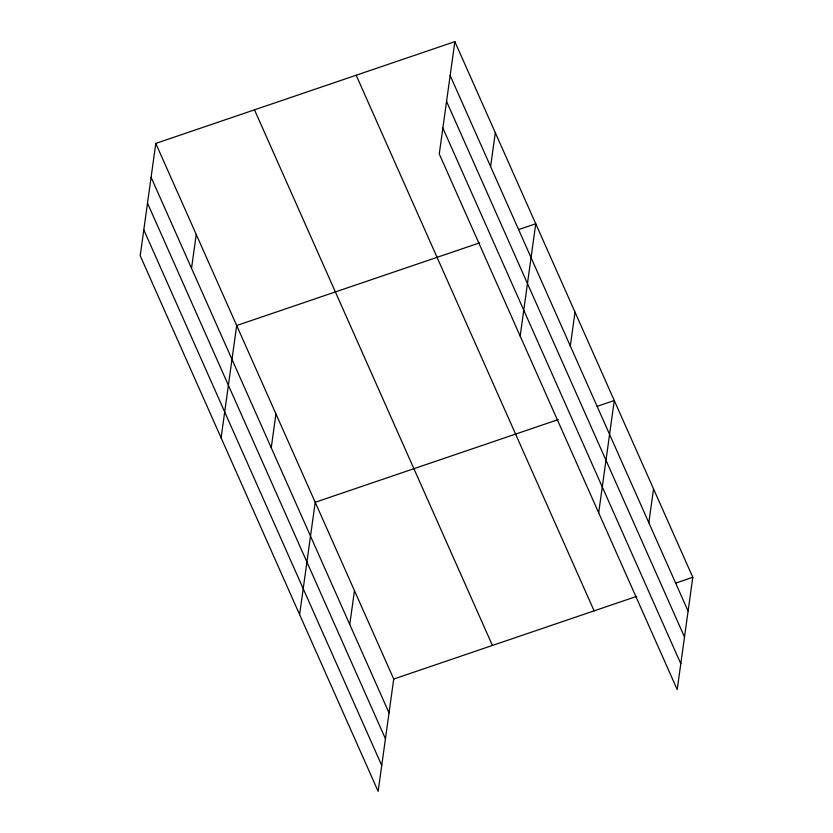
<?xml version="1.0" encoding="UTF-8"?>
<svg xmlns="http://www.w3.org/2000/svg" width="833" height="833" viewBox="0 0 833 833"><rect width="100%" height="100%" fill="white"/><g stroke="black" fill="none" stroke-linecap="round" stroke-linejoin="round"><path stroke-width="1.25" d="M155.792 143.411L140.204 255.721L378.14 791.35L393.728 679.03L155.792 143.411L454.86 41.65L692.796 577.279L677.208 689.589L439.272 153.97L454.86 41.65M191.538 268.33L196.234 234.469M221.099 437.835L236.687 325.516L479.704 242.83M271.246 447.758L275.952 413.897M299.62 614.598L315.207 502.278L558.225 419.593M349.766 624.521L354.473 590.659M490.606 166.569L495.312 132.707M520.167 336.084L535.754 223.765L518.699 229.564M570.313 346.007L575.02 312.146M598.688 512.836L614.275 400.517L597.219 406.327M648.834 522.76L653.541 488.898M393.728 679.03L636.745 596.345M675.74 583.079L692.796 577.279M450.153 75.511L688.1 611.141M446.561 101.407L684.507 637.026M442.864 128.074L680.8 663.703M356.17 75.23L594.106 610.86M254.482 109.831L492.418 645.45M151.085 177.273L389.032 712.902M147.493 203.158L385.44 738.788M143.797 229.835L381.733 765.465"/></g></svg>
